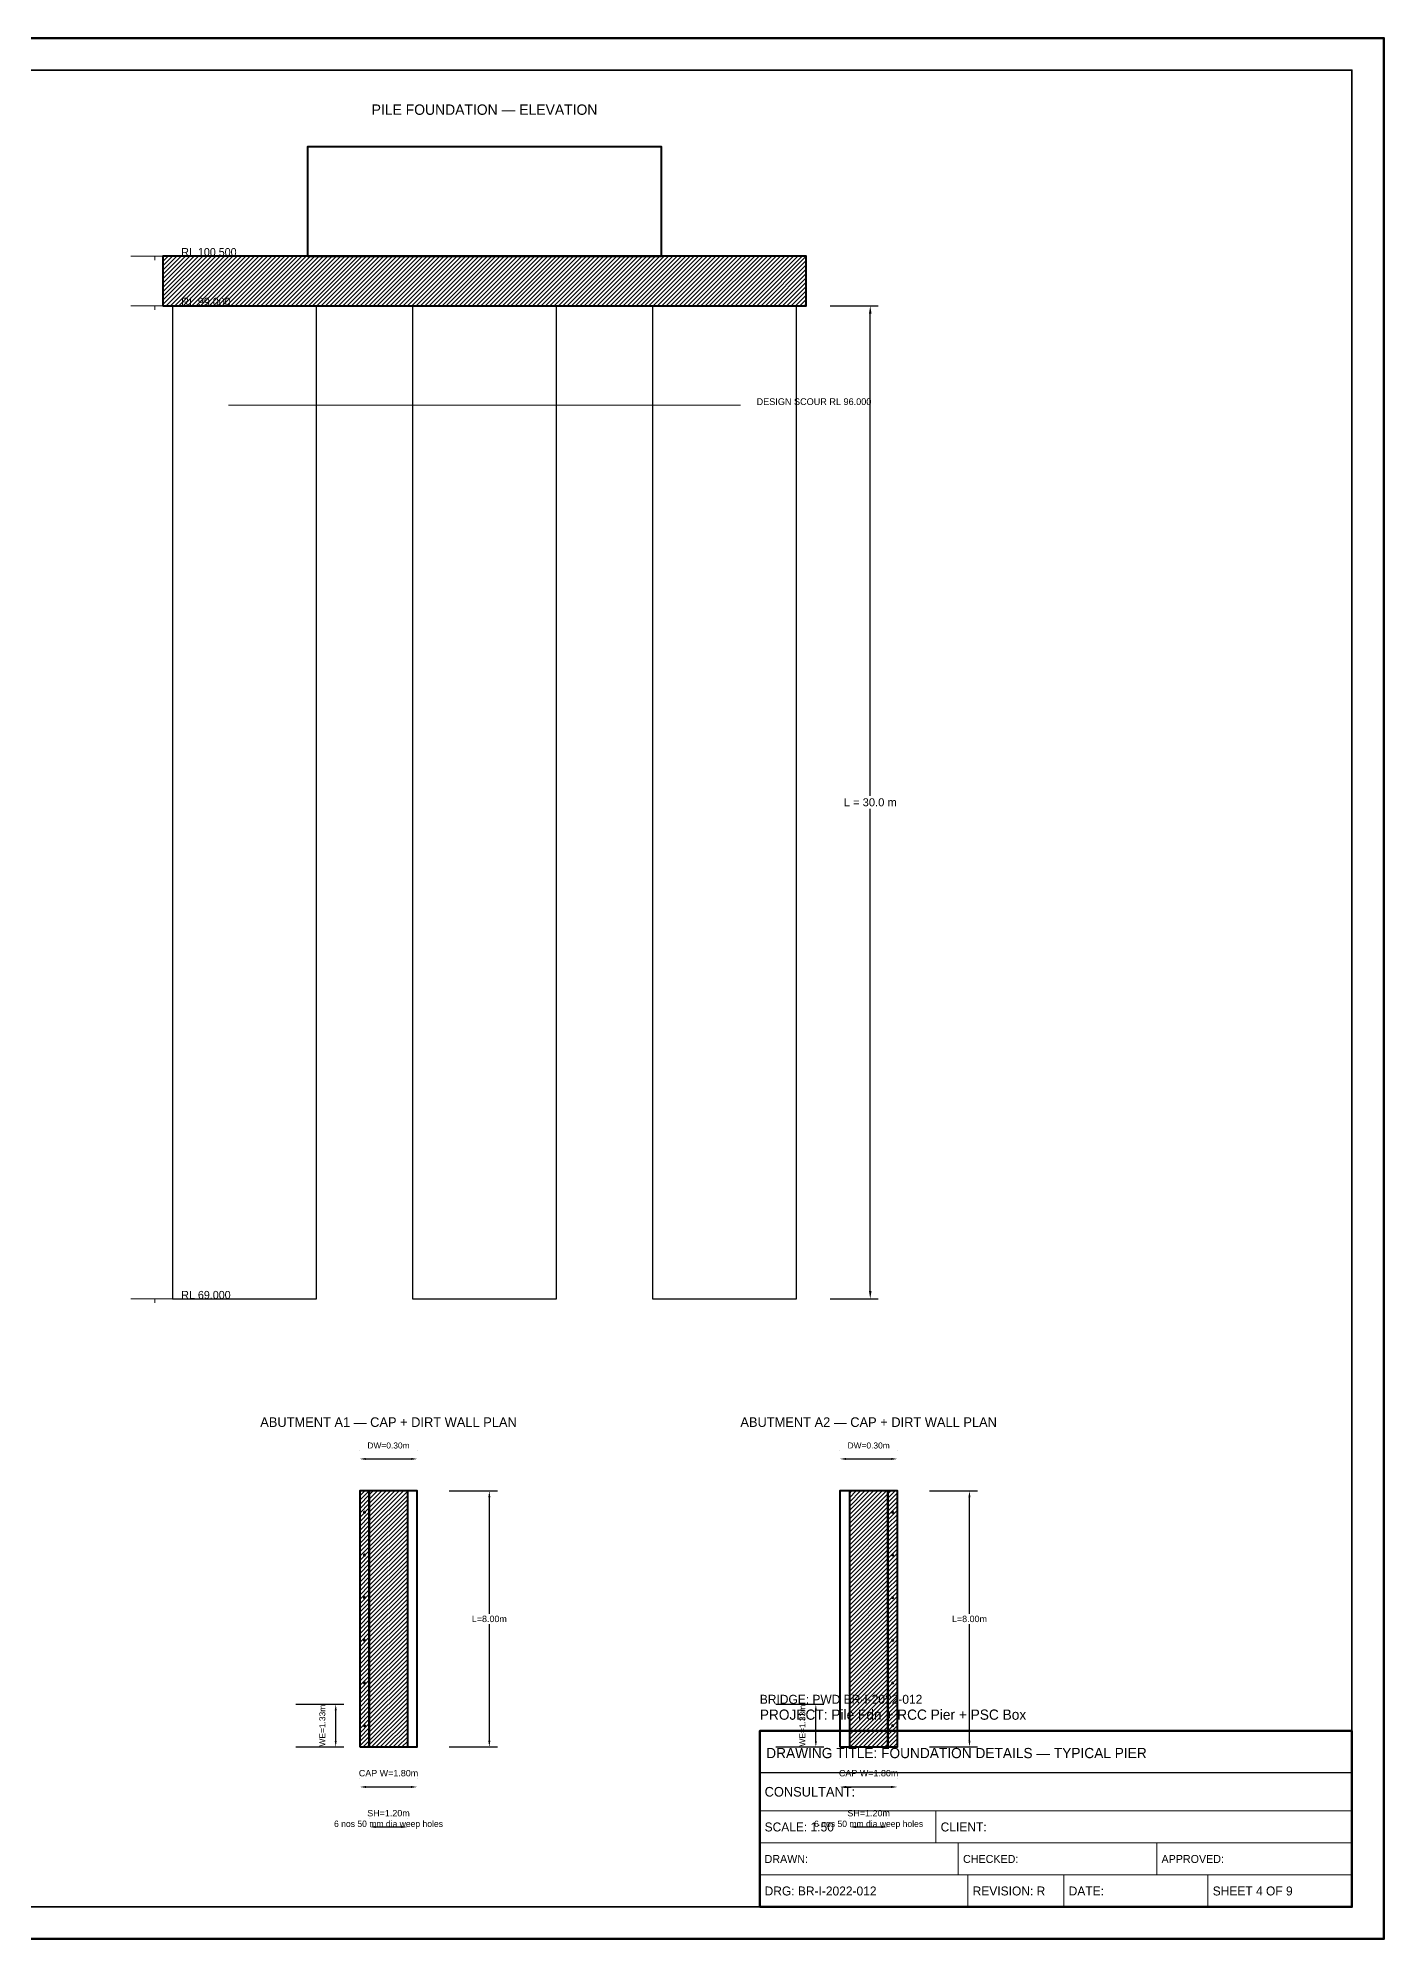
# Model space of a CAD drawing. Header units: metres. Extents: x 0 to 841, y 0 to 594.
# Drawn here: x 420 to 841, y 0 to 594 of the extents above; entities that cross this region are included whole.
import ezdxf
from ezdxf.enums import TextEntityAlignment as Align

# ---------------------------------------------------------------- set-up
doc = ezdxf.new("R2010")
doc.units = ezdxf.units.M
doc.linetypes.add('DASHED2', pattern=[0.25, 0.1875, -0.0625])
for name, color, linetype, lineweight in [('BORDER-INNER', 7, 'Continuous', 35), ('BORDER-OUTER', 7, 'Continuous', 70), ('CIVIL-SCOUR', 1, 'DASHED2', 18), ('DIM-LEVEL', 3, 'Continuous', 18), ('DIM-LINEAR', 3, 'Continuous', 18), ('FOUND-CAP', 2, 'Continuous', 35), ('FOUND-PILE', 4, 'Continuous', 35), ('STRUC-HATCHING', 8, 'Continuous', 18), ('SUB-ABUT', 3, 'Continuous', 35), ('SUB-DIRT-WALL', 3, 'Continuous', 35), ('SUB-PIER', 2, 'Continuous', 35), ('TEXT-HEADER', 7, 'Continuous', 25), ('TEXT-LEVEL', 5, 'Continuous', 18), ('TEXT-SPEC', 7, 'Continuous', 13), ('TEXT-TITLE', 7, 'Continuous', 25), ('TITLEBLK-BOX', 7, 'Continuous', 50), ('TITLEBLK-TEXT', 7, 'Continuous', 18)]:
    doc.layers.add(name, color=color, linetype=linetype, lineweight=lineweight)
doc.styles.add('BRIDGE_STD', font='Arial.ttf')
doc.dimstyles.new('pmb100', dxfattribs={"dimtxt": 2.5, "dimasz": 0.9375, "dimexe": 2.5, "dimexo": 2.5, "dimtad": 0, "dimtih": 1, "dimdec": 0, "dimtxsty": 'BRIDGE_STD', "dimcen": 2.5, "dimazin": 3, "dimtfac": 1, "dimtmove": 0, "dimatfit": 3})

msp = doc.modelspace()

# ---------------------------------------------------------------- hatches: boundary and pattern name
at = {"layer": 'STRUC-HATCHING'}
h = msp.add_hatch(dxfattribs=at)
h.set_pattern_fill('ANSI31', scale=0.3)
h.paths.add_polyline_path([(459.5, 510.34), (660.5, 510.34), (660.5, 525.86), (459.5, 525.86)])
h = msp.add_hatch(dxfattribs=at)
h.set_pattern_fill('ANSI31', scale=0.3)
h.paths.add_polyline_path([(521, 60), (524, 60), (524, 140), (521, 140)])
h = msp.add_hatch(dxfattribs=at)
h.set_pattern_fill('ANSI31', scale=0.3)
h.paths.add_polyline_path([(524, 60), (536, 60), (536, 140), (524, 140)])
h = msp.add_hatch(dxfattribs=at)
h.set_pattern_fill('ANSI31', scale=0.3)
h.paths.add_polyline_path([(674, 60), (686, 60), (686, 140), (674, 140)])
h = msp.add_hatch(dxfattribs=at)
h.set_pattern_fill('ANSI31', scale=0.3)
h.paths.add_polyline_path([(686, 60), (689, 60), (689, 140), (686, 140)])

# ---------------------------------------------------------------- linework, layer by layer
at = {"layer": 'BORDER-INNER'}
msp.add_lwpolyline([(10, 10), (831, 10), (831, 584), (10, 584), (10, 10)], dxfattribs=at)
at = {"layer": 'BORDER-OUTER'}
msp.add_lwpolyline([(0, 0), (841, 0), (841, 594), (0, 594), (0, 0)], dxfattribs=at)
at = {"layer": 'CIVIL-SCOUR', "color": 1}
msp.add_line((480, 479.31), (640, 479.31), dxfattribs=at)
at = {"layer": 'DIM-LEVEL'}
for p, q in [((449.5, 525.86), (464.5, 525.86)), ((457, 525.86), (457, 524.61)), ((449.5, 510.34), (464.5, 510.34)), ((457, 510.34), (457, 509.09)), ((449.5, 200), (464.5, 200)), ((457, 200), (457, 198.75))]:
    msp.add_line(p, q, dxfattribs=at)
at = {"layer": 'FOUND-CAP', "lineweight": 40}
msp.add_lwpolyline([(459.5, 510.34), (660.5, 510.34), (660.5, 525.86), (459.5, 525.86), (459.5, 510.34)], dxfattribs=at)
at = {"layer": 'FOUND-PILE', "lineweight": 30}
for points in [[(462.5, 200), (507.5, 200), (507.5, 510.34), (462.5, 510.34), (462.5, 200)], [(462.5, 200), (507.5, 200), (507.5, 510.34), (462.5, 510.34), (462.5, 200)], [(537.5, 200), (582.5, 200), (582.5, 510.34), (537.5, 510.34), (537.5, 200)], [(537.5, 200), (582.5, 200), (582.5, 510.34), (537.5, 510.34), (537.5, 200)], [(612.5, 200), (657.5, 200), (657.5, 510.34), (612.5, 510.34), (612.5, 200)], [(612.5, 200), (657.5, 200), (657.5, 510.34), (612.5, 510.34), (612.5, 200)]]:
    msp.add_lwpolyline(points, dxfattribs=at)
at = {"layer": 'SUB-ABUT', "lineweight": 40}
for points in [[(521, 60), (539, 60), (539, 140), (521, 140), (521, 60)], [(524, 60), (536, 60), (536, 140), (524, 140), (524, 60)], [(671, 60), (689, 60), (689, 140), (671, 140), (671, 60)], [(674, 60), (686, 60), (686, 140), (674, 140), (674, 60)]]:
    msp.add_lwpolyline(points, dxfattribs=at)
at = {"layer": 'SUB-DIRT-WALL', "lineweight": 40}
for points in [[(521, 60), (524, 60), (524, 140), (521, 140), (521, 60)], [(686, 60), (689, 60), (689, 140), (686, 140), (686, 60)]]:
    msp.add_lwpolyline(points, dxfattribs=at)
at = {"layer": 'SUB-DIRT-WALL', "color": 4}
for centre in [(522.5, 133.33), (687.5, 133.33), (522.5, 120), (687.5, 120), (522.5, 106.67), (687.5, 106.67), (522.5, 93.33), (687.5, 93.33), (522.5, 80), (687.5, 80), (522.5, 66.67), (687.5, 66.67)]:
    msp.add_circle(centre, 0.25, dxfattribs=at)
at = {"layer": 'SUB-PIER', "lineweight": 40}
msp.add_lwpolyline([(504.73, 525.86), (615.28, 525.86), (615.28, 560), (504.73, 560), (504.73, 525.86)], dxfattribs=at)
at = {"layer": 'TITLEBLK-BOX', "lineweight": 50}
msp.add_lwpolyline([(646, 10), (831, 10), (831, 65), (646, 65), (646, 10)], dxfattribs=at)
at = {"layer": 'TITLEBLK-BOX', "lineweight": 30}
msp.add_lwpolyline([(646, 52), (831, 52), (831, 65), (646, 65), (646, 52)], dxfattribs=at)
at = {"layer": 'TITLEBLK-BOX', "lineweight": 18}
for points in [[(646, 40), (831, 40), (831, 52), (646, 52), (646, 40)], [(646, 30), (701, 30), (701, 40), (646, 40), (646, 30)], [(701, 30), (831, 30), (831, 40), (701, 40), (701, 30)], [(646, 20), (708, 20), (708, 30), (646, 30), (646, 20)], [(708, 20), (770, 20), (770, 30), (708, 30), (708, 20)], [(770, 20), (831, 20), (831, 30), (770, 30), (770, 20)], [(646, 10), (711, 10), (711, 20), (646, 20), (646, 10)], [(711, 10), (741, 10), (741, 20), (711, 20), (711, 10)], [(741, 10), (786, 10), (786, 20), (741, 20), (741, 10)], [(786, 10), (831, 10), (831, 20), (786, 20), (786, 10)]]:
    msp.add_lwpolyline(points, dxfattribs=at)

# ---------------------------------------------------------------- texts
at = {"layer": 'CIVIL-SCOUR', "color": 1}
msp.add_text('DESIGN SCOUR RL 96.000', height=2.125, dxfattribs=at).set_placement((645, 479.31))
at = {"layer": 'TEXT-HEADER'}
for s, height, p in [('PILE FOUNDATION — ELEVATION', 3.25, (560, 570)), ('ABUTMENT A1 — CAP + DIRT WALL PLAN', 3, (530, 160)), ('ABUTMENT A2 — CAP + DIRT WALL PLAN', 3, (680, 160))]:
    msp.add_text(s, height=height, dxfattribs=at).set_placement(p, align=Align.CENTER)
at = {"layer": 'TEXT-LEVEL'}
for s, p in [('RL 100.500', (465.25, 525.86)), ('RL 99.000', (465.25, 510.34)), ('RL 69.000', (465.25, 200))]:
    msp.add_text(s, height=2.5, dxfattribs=at).set_placement(p)
at = {"layer": 'TEXT-SPEC'}
for p in [(530, 35), (680, 35)]:
    msp.add_text('6 nos 50 mm dia weep holes', height=2, dxfattribs=at).set_placement(p, align=Align.CENTER)
at = {"layer": 'TEXT-TITLE'}
for s, p in [('PROJECT: Pile Fdn + RCC Pier + PSC Box', (646, 68.5)), ('DRAWING TITLE: FOUNDATION DETAILS — TYPICAL PIER', (648, 56.5))]:
    msp.add_text(s, height=3.2, dxfattribs=at).set_placement(p)
at = {"layer": 'TITLEBLK-TEXT'}
for s, height, p in [('BRIDGE: PWD BR-I-2022-012', 2.8, (646, 73.5)), ('CONSULTANT: ', 3, (647.5, 44.5)), ('SCALE: 1:50', 2.8, (647.5, 33.6)), ('CLIENT: ', 2.8, (702.5, 33.6)), ('DRAWN: ', 2.5, (647.5, 23.75)), ('CHECKED: ', 2.5, (709.5, 23.75)), ('APPROVED: ', 2.5, (771.5, 23.75)), ('DRG: BR-I-2022-012', 2.8, (647.5, 13.6)), ('REVISION: R', 2.8, (712.5, 13.6)), ('DATE: ', 2.8, (742.5, 13.6)), ('SHEET 4 OF 9', 2.8, (787.5, 13.6))]:
    msp.add_text(s, height=height, dxfattribs=at).set_placement(p)

# ---------------------------------------------------------------- dimensions: what is measured, and where the dimension line sits
at = {"layer": 'DIM-LINEAR'}
for base, p1, p2, text, override in [((680.5, 200), (665.5, 200), (665.5, 510.34), 'L = 30.0 m', {"dimtxt": 2.5, "dimasz": 2.5, "dimgap": 1, "dimclrt": 3}), ((561.5, 60), (546.5, 60), (546.5, 140), 'L=8.00m', {"dimtxt": 2, "dimasz": 2, "dimgap": 0.8, "dimclrt": 3}), ((711.5, 60), (696.5, 60), (696.5, 140), 'L=8.00m', {"dimtxt": 2, "dimasz": 2, "dimgap": 0.8, "dimclrt": 3}), ((513.5, 60), (498.5, 60), (498.5, 73.33), 'WE=1.33m', {"dimtxt": 1.875, "dimasz": 1.875, "dimgap": 0.75, "dimclrt": 3}), ((663.5, 60), (648.5, 60), (648.5, 73.33), 'WE=1.33m', {"dimtxt": 1.875, "dimasz": 1.875, "dimgap": 0.75, "dimclrt": 3})]:
    msp.add_linear_dim(base=base, p1=p1, p2=p2, angle=90, text=text, dimstyle='pmb100', override=override, dxfattribs=at).render()
for base, p1, p2, text, override in [((521, 150), (521, 150), (539, 150), 'DW=0.30m', {"dimtxt": 1.875, "dimasz": 1.875, "dimgap": 0.75, "dimclrt": 3}), ((671, 150), (671, 150), (689, 150), 'DW=0.30m', {"dimtxt": 1.875, "dimasz": 1.875, "dimgap": 0.75, "dimclrt": 3}), ((521, 47.5), (521, 47.5), (539, 47.5), 'CAP W=1.80m', {"dimtxt": 2, "dimasz": 2, "dimgap": 0.8, "dimclrt": 3}), ((671, 47.5), (671, 47.5), (689, 47.5), 'CAP W=1.80m', {"dimtxt": 2, "dimasz": 2, "dimgap": 0.8, "dimclrt": 3}), ((524, 35), (524, 35), (536, 35), 'SH=1.20m', {"dimtxt": 2, "dimasz": 2, "dimgap": 0.8, "dimclrt": 3}), ((674, 35), (674, 35), (686, 35), 'SH=1.20m', {"dimtxt": 2, "dimasz": 2, "dimgap": 0.8, "dimclrt": 3})]:
    msp.add_linear_dim(base=base, p1=p1, p2=p2, text=text, dimstyle='pmb100', override=override, dxfattribs=at).render()

doc.saveas('drawing.dxf')
